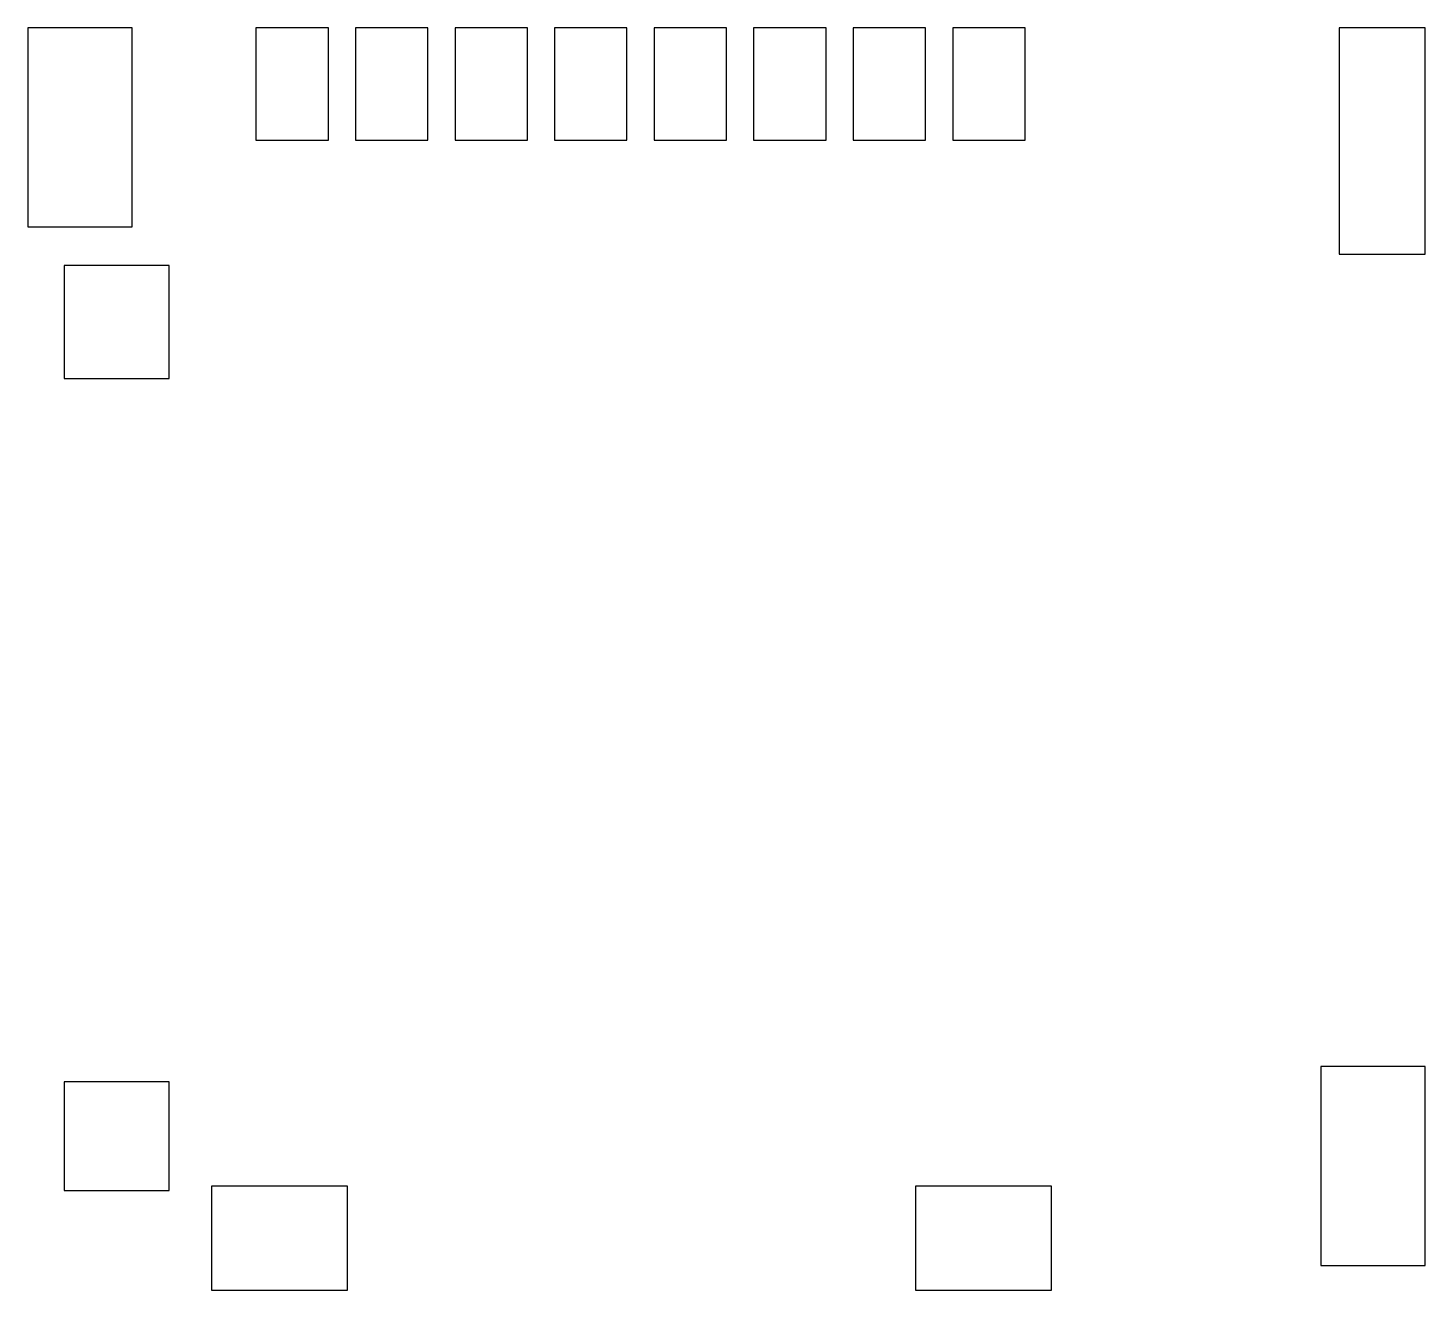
# Model space of a CAD drawing. Extents: x -7.7 to 7.7, y -7.8 to 6.2.
import ezdxf

# ---------------------------------------------------------------- set-up
doc = ezdxf.new("R2010")
doc.units = 0
doc.layers.get('0').update_dxf_attribs({"linetype": 'continuous'})

# ---------------------------------------------------------------- blocks, each defined once
blk = doc.blocks.new('SHAPE2DVIEW')
at = {"color": 0}
for p, q in [((-6.57, 6.19), (-7.72, 6.19)), ((-7.72, 6.19), (-7.72, 3.99)), ((-6.57, 3.99), (-6.57, 6.19)), ((-5.2, 6.19), (-5.2, 4.95)), ((-4.4, 6.19), (-5.2, 6.19)), ((-4.4, 4.95), (-4.4, 6.19)), ((-4.1, 6.19), (-4.1, 4.95)), ((-3.3, 6.19), (-4.1, 6.19)), ((-3.3, 4.95), (-3.3, 6.19)), ((-3, 6.19), (-3, 4.95)), ((-2.2, 6.19), (-3, 6.19)), ((-2.2, 4.95), (-2.2, 6.19)), ((-1.9, 6.19), (-1.9, 4.95)), ((-1.1, 6.19), (-1.9, 6.19)), ((-1.1, 4.95), (-1.1, 6.19)), ((-0.8, 6.19), (-0.8, 4.95)), ((0, 6.19), (-0.8, 6.19)), ((0, 4.95), (0, 6.19)), ((0.3, 6.19), (0.3, 4.95)), ((1.1, 6.19), (0.3, 6.19)), ((1.1, 4.95), (1.1, 6.19)), ((1.4, 6.19), (1.4, 4.95)), ((2.2, 6.19), (1.4, 6.19)), ((2.2, 4.95), (2.2, 6.19)), ((2.5, 6.19), (2.5, 4.95)), ((3.3, 6.19), (2.5, 6.19)), ((3.3, 4.95), (3.3, 6.19)), ((7.72, 6.19), (6.77, 6.19)), ((6.77, 6.19), (6.77, 3.69)), ((7.72, 3.69), (7.72, 6.19)), ((-5.2, 4.95), (-4.4, 4.95)), ((-4.1, 4.95), (-3.3, 4.95)), ((-3, 4.95), (-2.2, 4.95)), ((-1.9, 4.95), (-1.1, 4.95)), ((-0.8, 4.95), (0, 4.95)), ((0.3, 4.95), (1.1, 4.95)), ((1.4, 4.95), (2.2, 4.95)), ((2.5, 4.95), (3.3, 4.95)), ((-7.72, 3.99), (-6.57, 3.99)), ((-7.32, 3.565), (-7.32, 2.315)), ((-6.16, 3.565), (-7.32, 3.565)), ((-6.16, 2.315), (-6.16, 3.565)), ((6.77, 3.69), (7.72, 3.69)), ((-7.32, 2.315), (-6.16, 2.315)), ((7.72, -5.29), (6.57, -5.29)), ((6.57, -5.29), (6.57, -7.49)), ((7.72, -7.49), (7.72, -5.29)), ((-6.16, -5.46), (-7.32, -5.46)), ((-7.32, -5.46), (-7.32, -6.66)), ((-6.16, -6.66), (-6.16, -5.46)), ((-4.19, -6.61), (-5.69, -6.61)), ((-5.69, -6.61), (-5.69, -7.76)), ((-4.19, -7.76), (-4.19, -6.61)), ((3.59, -6.61), (2.09, -6.61)), ((2.09, -6.61), (2.09, -7.76)), ((3.59, -7.76), (3.59, -6.61)), ((-7.32, -6.66), (-6.16, -6.66)), ((6.57, -7.49), (7.72, -7.49)), ((-5.69, -7.76), (-4.19, -7.76)), ((2.09, -7.76), (3.59, -7.76))]:
    blk.add_line(p, q, dxfattribs=at)

msp = doc.modelspace()

# ---------------------------------------------------------------- block references
at = {"color": 0}
msp.add_blockref('SHAPE2DVIEW', (0, 0), dxfattribs=at)

doc.saveas('drawing.dxf')
